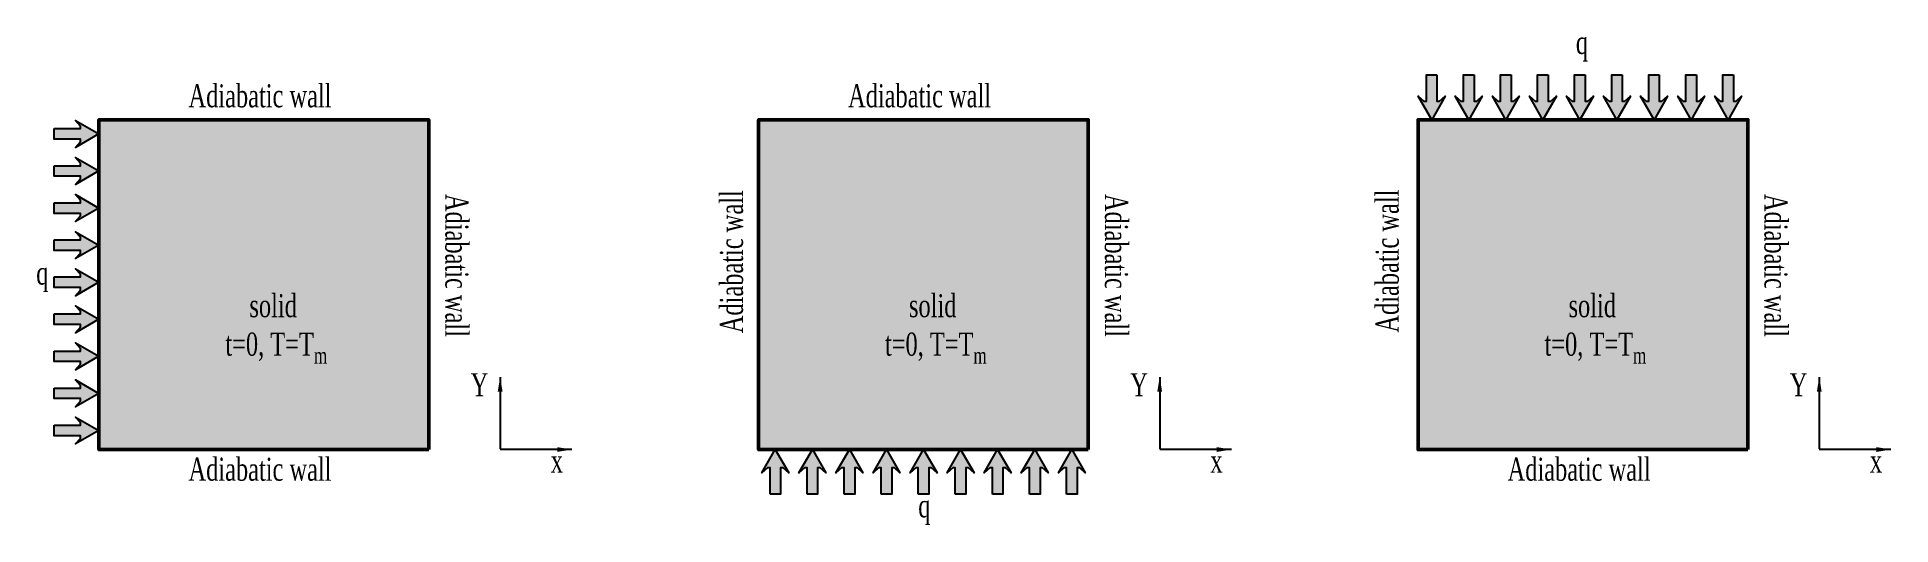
# Model space of a CAD drawing. Extents: x 230 to 511, y -1627 to -1553.
import ezdxf

# ---------------------------------------------------------------- set-up
doc = ezdxf.new("R2010")
doc.units = 0
doc.layers.add('5剖面线层', color=7, linetype='CONTINUOUS')
doc.layers.add('细实线层', color=7, linetype='CONTINUOUS', lineweight=25)
doc.styles.add('XT', font='simplex.shx', dxfattribs={"width": 0.7, "bigfont": 'chineset.shx'})
doc.dimstyles.new('GB-35', dxfattribs={"dimtxt": 3.5, "dimasz": 2.2, "dimexe": 1.5, "dimexo": 0, "dimgap": 1, "dimtad": 1, "dimdsep": 46, "dimtxsty": 'XT', "dimcen": 5, "dimadec": 0, "dimazin": 0, "dimtfac": 0.7, "dimtmove": 0, "dimatfit": 2, "dimfxl": 1, "dimtfill": 1, "dimtzin": 0, "dimarcsym": 0})

# ---------------------------------------------------------------- blocks, each defined once
blk = doc.blocks.new('*U14')
at = {"layer": '5剖面线层', "true_color": 0x000000}
h = blk.add_hatch(color=18, dxfattribs=at)
h.dxf.hatch_style = 1
h.paths.add_polyline_path([(0.62, -1.2), (-0.14, -2.04), (3.4, 0), (-0.14, 2.04), (0.62, 1.2), (0.62, 0.8), (-3.4, 0.8), (-3.4, -0.8), (0.62, -0.8)])
at = {"layer": '细实线层'}
blk.add_lwpolyline([(-3.4, 0.8), (0.62, 0.8), (0.62, 1.2), (-0.14, 2.04), (3.4, 0), (-0.14, -2.04), (0.62, -1.2), (0.62, -0.8), (-3.4, -0.8)], close=True, dxfattribs=at)
blk = doc.blocks.new('*U15')
at = {"layer": '细实线层', "color": 0, "linetype": 'ByBlock', "lineweight": -2, "transparency": 16777216}
for p in [(0, 44.95), (0, 39.33), (0, 33.71), (0, 28.09), (0, 22.47), (0, 16.86), (0, 11.24), (0, 5.62), (0, 0)]:
    blk.add_blockref('*U14', p, dxfattribs=at)
blk = doc.blocks.new('*U16')
at = {"layer": '5剖面线层', "true_color": 0x000000}
h = blk.add_hatch(color=18, dxfattribs=at)
h.dxf.hatch_style = 1
h.paths.add_polyline_path([(0.62, -1.2), (-0.14, -2.04), (3.4, 0), (-0.14, 2.04), (0.62, 1.2), (0.62, 0.8), (-3.4, 0.8), (-3.4, -0.8), (0.62, -0.8)])
at = {"layer": '细实线层'}
blk.add_lwpolyline([(-3.4, 0.8), (0.62, 0.8), (0.62, 1.2), (-0.14, 2.04), (3.4, 0), (-0.14, -2.04), (0.62, -1.2), (0.62, -0.8), (-3.4, -0.8)], close=True, dxfattribs=at)
blk = doc.blocks.new('*U17')
at = {"layer": '细实线层', "color": 0, "linetype": 'ByBlock', "lineweight": -2, "transparency": 16777216}
for p in [(0, 44.95), (0, 39.33), (0, 33.71), (0, 28.09), (0, 22.47), (0, 16.86), (0, 11.24), (0, 5.62), (0, 0)]:
    blk.add_blockref('*U16', p, dxfattribs=at)
blk = doc.blocks.new('*U18')
at = {"layer": '5剖面线层', "true_color": 0x000000}
h = blk.add_hatch(color=18, dxfattribs=at)
h.dxf.hatch_style = 1
h.paths.add_polyline_path([(0.62, -1.2), (-0.14, -2.04), (3.4, 0), (-0.14, 2.04), (0.62, 1.2), (0.62, 0.8), (-3.4, 0.8), (-3.4, -0.8), (0.62, -0.8)])
at = {"layer": '细实线层'}
blk.add_lwpolyline([(-3.4, 0.8), (0.62, 0.8), (0.62, 1.2), (-0.14, 2.04), (3.4, 0), (-0.14, -2.04), (0.62, -1.2), (0.62, -0.8), (-3.4, -0.8)], close=True, dxfattribs=at)
blk = doc.blocks.new('*U19')
at = {"layer": '细实线层', "color": 0, "linetype": 'ByBlock', "lineweight": -2, "transparency": 16777216}
for p in [(0, 44.95), (0, 39.33), (0, 33.71), (0, 28.09), (0, 22.47), (0, 16.86), (0, 11.24), (0, 5.62), (0, 0)]:
    blk.add_blockref('*U18', p, dxfattribs=at)

msp = doc.modelspace()

# ---------------------------------------------------------------- hatches: boundary and pattern name
at = {"layer": '5剖面线层', "true_color": 0x636466}
h = msp.add_hatch(color=251, dxfattribs=at)
h.dxf.hatch_style = 1
h.paths.add_polyline_path([(289.01, -1615.42), (239.01, -1615.42), (239.01, -1565.42), (289.01, -1565.42)])
h = msp.add_hatch(color=251, dxfattribs=at)
h.dxf.hatch_style = 1
h.paths.add_polyline_path([(389.01, -1615.42), (339.01, -1615.42), (339.01, -1565.42), (389.01, -1565.42)])
h = msp.add_hatch(color=251, dxfattribs=at)
h.dxf.hatch_style = 1
h.paths.add_polyline_path([(489.01, -1615.42), (439.01, -1615.42), (439.01, -1565.42), (489.01, -1565.42)])

# ---------------------------------------------------------------- linework, layer by layer
at = {"layer": '细实线层', "lineweight": 50}
for points in [[(289.01, -1615.42), (239.01, -1615.42), (239.01, -1565.42), (289.01, -1565.42)], [(389.01, -1615.42), (339.01, -1615.42), (339.01, -1565.42), (389.01, -1565.42)], [(489.01, -1615.42), (439.01, -1615.42), (439.01, -1565.42), (489.01, -1565.42)]]:
    msp.add_lwpolyline(points, close=True, dxfattribs=at)

# ---------------------------------------------------------------- block references
at = {"layer": '细实线层'}
for name, p, rotation in [('*U17', (441.08, -1562.02), 270), ('*U19', (386.51, -1618.81), 90)]:
    msp.add_blockref(name, p, dxfattribs=dict(at, rotation=rotation))
msp.add_blockref('*U15', (235.61, -1612.53), dxfattribs=at)

# ---------------------------------------------------------------- texts
at = {"layer": '细实线层', "char_height": 3.5, "attachment_point": 1, "style": 'XT'}
for s, width, insert in [('{\\fTimes New Roman|b0|i0|c0|p18;q}', 12.1341, (462.93, -1551.97)), ('{\\fTimes New Roman|b0|i0|c0|p18;Adiabatic wall}', 40.9603, (252.59, -1560.05)), ('{\\fTimes New Roman|b0|i0|c0|p18;Adiabatic wall}', 40.9603, (352.59, -1560.05)), ('{\\fTimes New Roman|b0|i0|c0|p18;q}', 12.1341, (229.5, -1586.92)), ('\\A1;\\pi10.67506;{\\fTimes New Roman|b0|i0|c0|p18;solid\\P\\pi7.02937;t=0, T=T\\H0.7x;\\S^ m;}', 28.2179, (251.15, -1591.86)), ('\\A1;\\pi10.67506;{\\fTimes New Roman|b0|i0|c0|p18;solid\\P\\pi7.02937;t=0, T=T\\H0.7x;\\S^ m;}', 28.2179, (351.15, -1591.86)), ('\\A1;\\pi10.67506;{\\fTimes New Roman|b0|i0|c0|p18;solid\\P\\pi7.02937;t=0, T=T\\H0.7x;\\S^ m;}', 28.2179, (451.15, -1591.86)), ('{\\fTimes New Roman|b0|i0|c0|p18;Y}', 5.2409, (295.37, -1603.85)), ('{\\fTimes New Roman|b0|i0|c0|p18;Y}', 5.2409, (395.37, -1603.85)), ('{\\fTimes New Roman|b0|i0|c0|p18;Y}', 5.2409, (495.37, -1603.85)), ('{\\fTimes New Roman|b0|i0|c0|p18;Adiabatic wall}', 40.9603, (252.59, -1616.65)), ('{\\fTimes New Roman|b0|i0|c0|p18;x}', 5.2409, (307.52, -1615.42)), ('{\\fTimes New Roman|b0|i0|c0|p18;x}', 5.2409, (407.52, -1615.42)), ('{\\fTimes New Roman|b0|i0|c0|p18;Adiabatic wall}', 40.9603, (452.59, -1616.65)), ('{\\fTimes New Roman|b0|i0|c0|p18;x}', 5.2409, (507.52, -1615.42)), ('{\\fTimes New Roman|b0|i0|c0|p18;q}', 12.1341, (363.23, -1622.21))]:
    msp.add_mtext_dynamic_manual_height_columns(s, width=width, gutter_width=17.5, heights=[0], dxfattribs=dict(at, insert=insert))
for insert, rotation in [((295.03, -1576.68), 270), ((333.16, -1597.79), 90), ((395.03, -1576.68), 270), ((432.58, -1597.7), 90), ((495.03, -1576.68), 270)]:
    msp.add_mtext_dynamic_manual_height_columns('{\\fTimes New Roman|b0|i0|c0|p18;Adiabatic wall}', width=40.9603, gutter_width=17.5, heights=[0], dxfattribs=dict(at, insert=insert, rotation=rotation))

# ---------------------------------------------------------------- leaders
at = {"layer": '细实线层'}
for points in [[(299.84, -1604.43), (299.84, -1615.3)], [(399.84, -1604.43), (399.84, -1615.3)], [(310.7, -1615.42), (299.84, -1615.42)], [(410.7, -1615.42), (399.84, -1615.42)]]:
    msp.add_leader(points, dimstyle='GB-35', override={"dimgap": 1, "dimtad": 0}, dxfattribs=at)
at = {"layer": '细实线层', "lineweight": 15}
for points in [[(499.84, -1604.43), (499.84, -1615.3)], [(510.7, -1615.42), (499.84, -1615.42)]]:
    msp.add_leader(points, dimstyle='GB-35', override={"dimgap": 1, "dimtad": 0}, dxfattribs=at)

doc.saveas('drawing.dxf')
